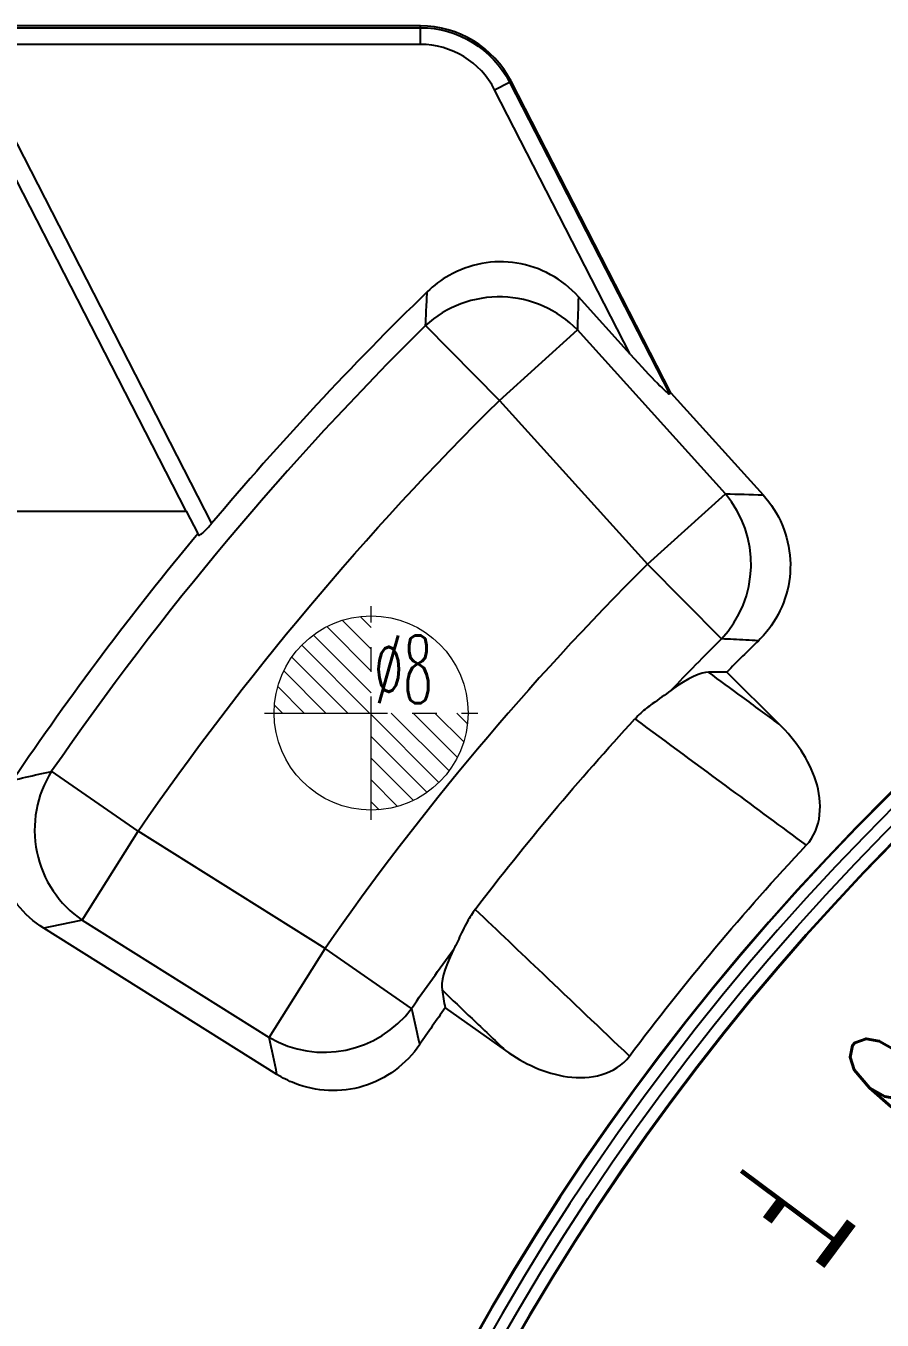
# Model space of a CAD drawing. Header units: millimetres. Extents: x 2595 to 3308, y 1499 to 1823.
# Drawn here: x 2648.8 to 2684.1, y 1723.2 to 1776.6 of the extents above; entities that cross this region are included whole.
import ezdxf
from ezdxf.enums import TextEntityAlignment as Align
from ezdxf.lldxf.tags import DXFTag

# ---------------------------------------------------------------- set-up
doc = ezdxf.new("R2010")
doc.units = ezdxf.units.MM
doc.linetypes.add('CENTER', pattern=[2, 1.25, -0.25, 0.25, -0.25])
doc.layers.add('5', color=7, linetype='Continuous', true_color=0xffffff)
doc.layers.add('epin', color=13, linetype='Continuous', lineweight=9)
doc.layers.add('尺寸线层', color=3, linetype='Continuous', lineweight=18)
doc.styles.add('TXT05', font='txt.shx', dxfattribs={"width": 0.5, "bigfont": 'gbcbig.shx'})
doc.styles.add('标准', font='simplex.shx', dxfattribs={"width": 0.667, "bigfont": 'gbcbig.shx'})
tags = doc.linetypes.add('DASHED', pattern=[25.72, 12.86, -12.86]).pattern_tags.tags
tags[6:7] = [DXFTag(74, 4), DXFTag(75, 0), DXFTag(340, '0'), DXFTag(46, 0.0), DXFTag(50, 0.0), DXFTag(44, 0.0), DXFTag(45, 0.0)]
tags[4:5] = [DXFTag(74, 4), DXFTag(75, 0), DXFTag(340, '0'), DXFTag(46, 0.0), DXFTag(50, 0.0), DXFTag(44, 0.0), DXFTag(45, 0.0)]

# ---------------------------------------------------------------- blocks, each defined once
blk = doc.blocks.new('epin_ejp_8')
at = {"layer": 'epin'}
h = blk.add_hatch(dxfattribs=at)
h.set_pattern_fill('_ANSI31', color=123, scale=0.2, angle=90, style=0)
h.set_pattern_definition([(135, (-1273.52655, 1170.3432), (-0.4490128, -0.4490128), [])])
h.paths.add_polyline_path([(0, 4, 0.414214), (-4, 0), (0, 0)])
h.paths.add_polyline_path([(4, 0), (0, 0), (0, -4, 0.414214)])
at = {"layer": 'epin', "color": 1, "linetype": 'CENTER', "ltscale": 4.064}
for p, q in [((0, -4.4), (0, 4.4)), ((-4.4, 0), (4.4, 0))]:
    blk.add_line(p, q, dxfattribs=at)
at = {"layer": 'epin'}
blk.add_circle((0, 0), 4, dxfattribs=at)
at = {"layer": 'epin', "color": 6, "style": 'TXT05', "width": 0.5}
blk.add_text('%%c8', height=2.8, dxfattribs=at).set_placement((1.327, 1.8), align=Align.MIDDLE)

msp = doc.modelspace()

# ---------------------------------------------------------------- linework, layer by layer
at = {"layer": '5', "color": 7, "linetype": 'Continuous'}
for p, q in [((2665.03, 1776.571), (2594.999, 1776.571)), ((2646.294, 1776.497), (2665.03, 1776.497)), ((2665.03, 1776.497), (2665.03, 1776.571)), ((2665.03, 1775.808), (2665.03, 1776.497)), ((2655.38, 1756.571), (2645.658, 1775.515)), ((2646.294, 1775.808), (2656.426, 1756.065)), ((2665.03, 1775.808), (2646.294, 1775.808)), ((2668.087, 1773.94), (2668.701, 1774.255)), ((2668.701, 1774.255), (2668.767, 1774.289)), ((2668.701, 1774.255), (2675.293, 1761.41)), ((2675.355, 1761.452), (2668.767, 1774.289)), ((2673.679, 1763.045), (2668.087, 1773.94)), ((2673.679, 1763.045), (2671.544, 1765.409)), ((2668.286, 1761.14), (2665.243, 1764.224)), ((2668.286, 1761.14), (2671.502, 1764.044)), ((2677.601, 1757.291), (2671.502, 1764.044)), ((2675.355, 1761.452), (2675.293, 1761.41)), ((2675.355, 1761.452), (2679.154, 1757.246)), ((2668.286, 1761.14), (2674.385, 1754.387)), ((2674.385, 1754.387), (2677.601, 1757.291)), ((2594.999, 1756.571), (2655.38, 1756.571)), ((2655.38, 1756.571), (2655.852, 1755.652)), ((2677.439, 1751.314), (2674.385, 1754.387)), ((2679.821, 1747.801), (2677.658, 1749.945)), ((2653.396, 1743.394), (2649.83, 1745.856)), ((2651.094, 1739.723), (2653.396, 1743.394)), ((2661.105, 1738.561), (2653.396, 1743.394)), ((2651.094, 1739.723), (2658.803, 1734.89)), ((2659.118, 1733.368), (2649.509, 1739.392)), ((2658.803, 1734.89), (2661.105, 1738.561)), ((2664.663, 1736.087), (2661.105, 1738.561)), ((2666.048, 1736.109), (2668.535, 1734.351))]:
    msp.add_line(p, q, dxfattribs=at)
for centre, radius, start, end in [((2665.03, 1772.371), 4.2, 27.1681, 90), ((2665.03, 1772.371), 3.436, 27.1681, 90), ((2754.999, 1673.259), 100.6, 102.90589, 234.03401), ((2754.999, 1673.259), 100.123, 102.90589, 234.02644), ((2754.999, 1673.259), 99.119, 102.39547, 234.08239), ((2755.02, 1673.241), 128.766, 134.1628, 139.96807), ((2755.02, 1673.241), 127.82, 134.61792, 145.38208), ((2755.02, 1673.241), 114.397, 134.81924, 145.18076), ((2755.02, 1673.241), 108.942, 134.27821, 135.24483), ((2754.999, 1667.223), 82.318, 111.93797, 165.05974), ((2754.999, 1667.223), 85.99, 123.28369, 167.55591), ((2754.999, 1667.223), 84.657, 122.80864, 166.81818), ((2755.02, 1673.241), 108.942, 144.75517, 145.72179)]:
    msp.add_arc(centre, radius, start, end, dxfattribs=at)
at = {"layer": '5', "color": 7, "linetype": 'Continuous', "extrusion": (0, 0, -1)}
for centre, radius, start, end in [((-2665.03, 1772.371), 4.126, 90, 152.8319), ((-2754.999, 1673.259), 99.621, 305.95801, 77.60453), ((-2754.999, 1673.259), 99.091, 305.91463, 77.59545), ((-2755.021, 1673.241), 123.487, 34.61792, 45.38208), ((-2755.021, 1673.241), 128.942, 34.07873, 39.72711), ((-2755.021, 1673.241), 110.064, 43.62628, 45.18076), ((-2754.999, 1673.259), 101.6, 36.80092, 43.19908), ((-2754.999, 1667.223), 81.429, 15.18169, 68.06011), ((-2755.021, 1673.241), 110.064, 34.81924, 36.37372)]:
    msp.add_arc(centre, radius, start, end, dxfattribs=at)
at = {"layer": '5', "color": 7, "linetype": 'DASHED'}
for radius, end in [(100.626, 234.0354), (100.625, 234.03501)]:
    msp.add_arc((2754.999, 1673.259), radius, 102.90589, end, dxfattribs=at)
at = {"layer": '5', "color": 7, "linetype": 'Continuous'}
for centre, major_axis, ratio, start_param, end_param in [((2668.286, 1761.14), (-4.398, 0.127), 0.968977, 3.920645, 5.504133), ((2673.46, 1763.471), (1.833, -2.061), 0.044109, 4.881485, 6.277748), ((2674.385, 1754.387), (0.119, 4.398), 0.971583, 3.96523, 5.459548), ((2653.396, 1743.394), (0.888, -4.309), 0.968977, 3.920645, 5.504133), ((2661.105, 1738.561), (4.311, 0.881), 0.971583, 3.96523, 5.459548)]:
    msp.add_ellipse(centre, major_axis=major_axis, ratio=ratio, start_param=start_param, end_param=end_param, dxfattribs=at)
for points, knots in [([(2671.544, 1765.409), (2671.216, 1765.772), (2670.822, 1766.085), (2669.963, 1766.556), (2669.486, 1766.72), (2668.526, 1766.873), (2668.031, 1766.867), (2667.088, 1766.693), (2666.626, 1766.524), (2666.211, 1766.289), (2665.884, 1766.104), (2665.579, 1765.875), (2665.31, 1765.613)], [0, 0, 0, 0, 0.211744, 0.211744, 0.423761, 0.423761, 0.632048, 0.632048, 0.838557, 0.838557, 0.838557, 1, 1, 1, 1]), ([(2665.243, 1764.224), (2665.251, 1764.407), (2665.26, 1764.589), (2665.282, 1765.052), (2665.296, 1765.333), (2665.31, 1765.613)], [0, 0, 0, 0, 0.392925, 0.392925, 1, 1, 1, 1]), ([(2679.154, 1757.246), (2679.481, 1756.883), (2679.752, 1756.46), (2680.132, 1755.56), (2680.246, 1755.07), (2680.301, 1754.101), (2680.246, 1753.609), (2679.978, 1752.686), (2679.764, 1752.244), (2679.487, 1751.852), (2679.332, 1751.633), (2679.156, 1751.427), (2678.963, 1751.239)], [0, 0, 0, 0, 0.221652, 0.221652, 0.443557, 0.443557, 0.662044, 0.662044, 0.879231, 0.879231, 0.879231, 1, 1, 1, 1]), ([(2655.878, 1755.601), (2655.883, 1755.592), (2655.892, 1755.588), (2655.924, 1755.592), (2655.95, 1755.604), (2656.013, 1755.646), (2656.051, 1755.676), (2656.133, 1755.749), (2656.179, 1755.794), (2656.276, 1755.894), (2656.329, 1755.952), (2656.395, 1756.029), (2656.411, 1756.047), (2656.426, 1756.065)], [0, 0, 0, 0, 0.149787, 0.149787, 0.344076, 0.344076, 0.533886, 0.533886, 0.728087, 0.728087, 0.936354, 0.936354, 1, 1, 1, 1]), ([(2678.963, 1751.239), (2678.619, 1751.257), (2678.275, 1751.274), (2677.767, 1751.298), (2677.603, 1751.306), (2677.439, 1751.314)], [0, 0, 0, 0, 0.676621, 0.676621, 1, 1, 1, 1]), ([(2679.821, 1747.801), (2679.31, 1748.176), (2678.799, 1748.552), (2677.828, 1749.265), (2677.368, 1749.603), (2676.908, 1749.941)], [0, 0, 0, 0, 0.526182, 0.526182, 1, 1, 1, 1]), ([(2675.35, 1749.18), (2675.124, 1749.011), (2674.862, 1748.837), (2674.431, 1748.521), (2674.27, 1748.396), (2674.033, 1748.181), (2673.952, 1748.101), (2673.875, 1748.018)], [0, 0, 0, 0, 0.545103, 0.545103, 0.843415, 0.843415, 1, 1, 1, 1]), ([(2673.875, 1748.018), (2675.194, 1747.046), (2676.512, 1746.073), (2678.865, 1744.336), (2679.9, 1743.572), (2680.935, 1742.808)], [0, 0, 0, 0, 0.560234, 0.560234, 1, 1, 1, 1]), ([(2680.935, 1742.808), (2681.586, 1743.501), (2681.623, 1744.571), (2681.043, 1746.355), (2680.49, 1747.138), (2679.821, 1747.801)], [0, 0, 0, 0, 0.5, 0.5, 1, 1, 1, 1]), ([(2649.509, 1739.392), (2649.094, 1739.652), (2648.718, 1739.986), (2648.105, 1740.75), (2647.861, 1741.192), (2647.544, 1742.11), (2647.463, 1742.599), (2647.471, 1743.558), (2647.557, 1744.042), (2647.716, 1744.492), (2647.841, 1744.844), (2648.013, 1745.182), (2648.222, 1745.492)], [0, 0, 0, 0, 0.21193, 0.21193, 0.424133, 0.424133, 0.632612, 0.632612, 0.839323, 0.839323, 0.839323, 1, 1, 1, 1]), ([(2648.222, 1745.492), (2648.579, 1745.573), (2648.938, 1745.655), (2649.474, 1745.776), (2649.652, 1745.816), (2649.83, 1745.856)], [0, 0, 0, 0, 0.668808, 0.668808, 1, 1, 1, 1]), ([(2667.289, 1740.169), (2667.167, 1740.008), (2667.058, 1739.835), (2666.825, 1739.417), (2666.712, 1739.171), (2666.537, 1738.794), (2666.469, 1738.65), (2666.401, 1738.515)], [0, 0, 0, 0, 0.282193, 0.282193, 0.710236, 0.710236, 1, 1, 1, 1]), ([(2673.646, 1734.121), (2672.458, 1735.25), (2671.271, 1736.38), (2669.152, 1738.396), (2668.22, 1739.282), (2667.289, 1740.169)], [0, 0, 0, 0, 0.560234, 0.560234, 1, 1, 1, 1]), ([(2665.922, 1736.848), (2666.335, 1736.454), (2666.747, 1736.06), (2667.619, 1735.227), (2668.077, 1734.789), (2668.535, 1734.351)], [0, 0, 0, 0, 0.473819, 0.473819, 1, 1, 1, 1]), ([(2664.663, 1736.087), (2664.698, 1735.927), (2664.735, 1735.766), (2664.847, 1735.271), (2664.923, 1734.935), (2665, 1734.599)], [0, 0, 0, 0, 0.323379, 0.323379, 1, 1, 1, 1]), ([(2665, 1734.599), (2664.725, 1734.195), (2664.378, 1733.832), (2663.592, 1733.251), (2663.143, 1733.024), (2662.215, 1732.742), (2661.723, 1732.681), (2660.764, 1732.723), (2660.283, 1732.827), (2659.838, 1733.003), (2659.588, 1733.103), (2659.346, 1733.225), (2659.118, 1733.368)], [0, 0, 0, 0, 0.221652, 0.221652, 0.443556, 0.443556, 0.66204, 0.66204, 0.879228, 0.879228, 0.879228, 1, 1, 1, 1]), ([(2668.535, 1734.351), (2669.304, 1733.808), (2670.166, 1733.401), (2672.022, 1733.137), (2673.076, 1733.359), (2673.646, 1734.121)], [0, 0, 0, 0, 0.5, 0.5, 1, 1, 1, 1])]:
    msp.add_open_spline(points, degree=3, knots=knots, dxfattribs=at)
for points in [[(2671.544, 1765.409), (2671.529, 1764.955), (2671.515, 1764.5), (2671.502, 1764.044)], [(2677.601, 1757.291), (2678.117, 1757.278), (2678.635, 1757.262), (2679.154, 1757.246)], [(2655.878, 1755.601), (2655.869, 1755.618), (2655.86, 1755.635), (2655.852, 1755.652)], [(2676.908, 1749.941), (2676.598, 1749.939), (2676.101, 1749.74), (2675.35, 1749.18)], [(2677.658, 1749.945), (2677.408, 1749.944), (2677.158, 1749.943), (2676.908, 1749.941)], [(2667.289, 1740.169), (2669.361, 1742.885), (2671.56, 1745.505), (2673.875, 1748.018)], [(2651.094, 1739.723), (2650.564, 1739.614), (2650.036, 1739.503), (2649.509, 1739.392)], [(2666.401, 1738.515), (2665.98, 1737.678), (2665.87, 1737.154), (2665.922, 1736.848)], [(2665.922, 1736.848), (2665.964, 1736.602), (2666.006, 1736.355), (2666.048, 1736.109)], [(2659.118, 1733.368), (2659.012, 1733.876), (2658.907, 1734.383), (2658.803, 1734.89)]]:
    msp.add_open_spline(points, degree=3, dxfattribs=at)

# ---------------------------------------------------------------- block references
at = {"layer": 'epin'}
msp.add_blockref('epin_ejp_8', (2662.999, 1748.259), dxfattribs=at)

# ---------------------------------------------------------------- texts
at = {"layer": '尺寸线层', "style": '标准', "text_generation_flag": 2, "width": 0.667}
for s, rotation, p in [('9', 48.9982, (2687.556, 1732.357)), ('上', 53.3045, (2683.28, 1727.048))]:
    msp.add_text(s, height=5, rotation=rotation, dxfattribs=at).set_placement(p)

doc.saveas('drawing.dxf')
